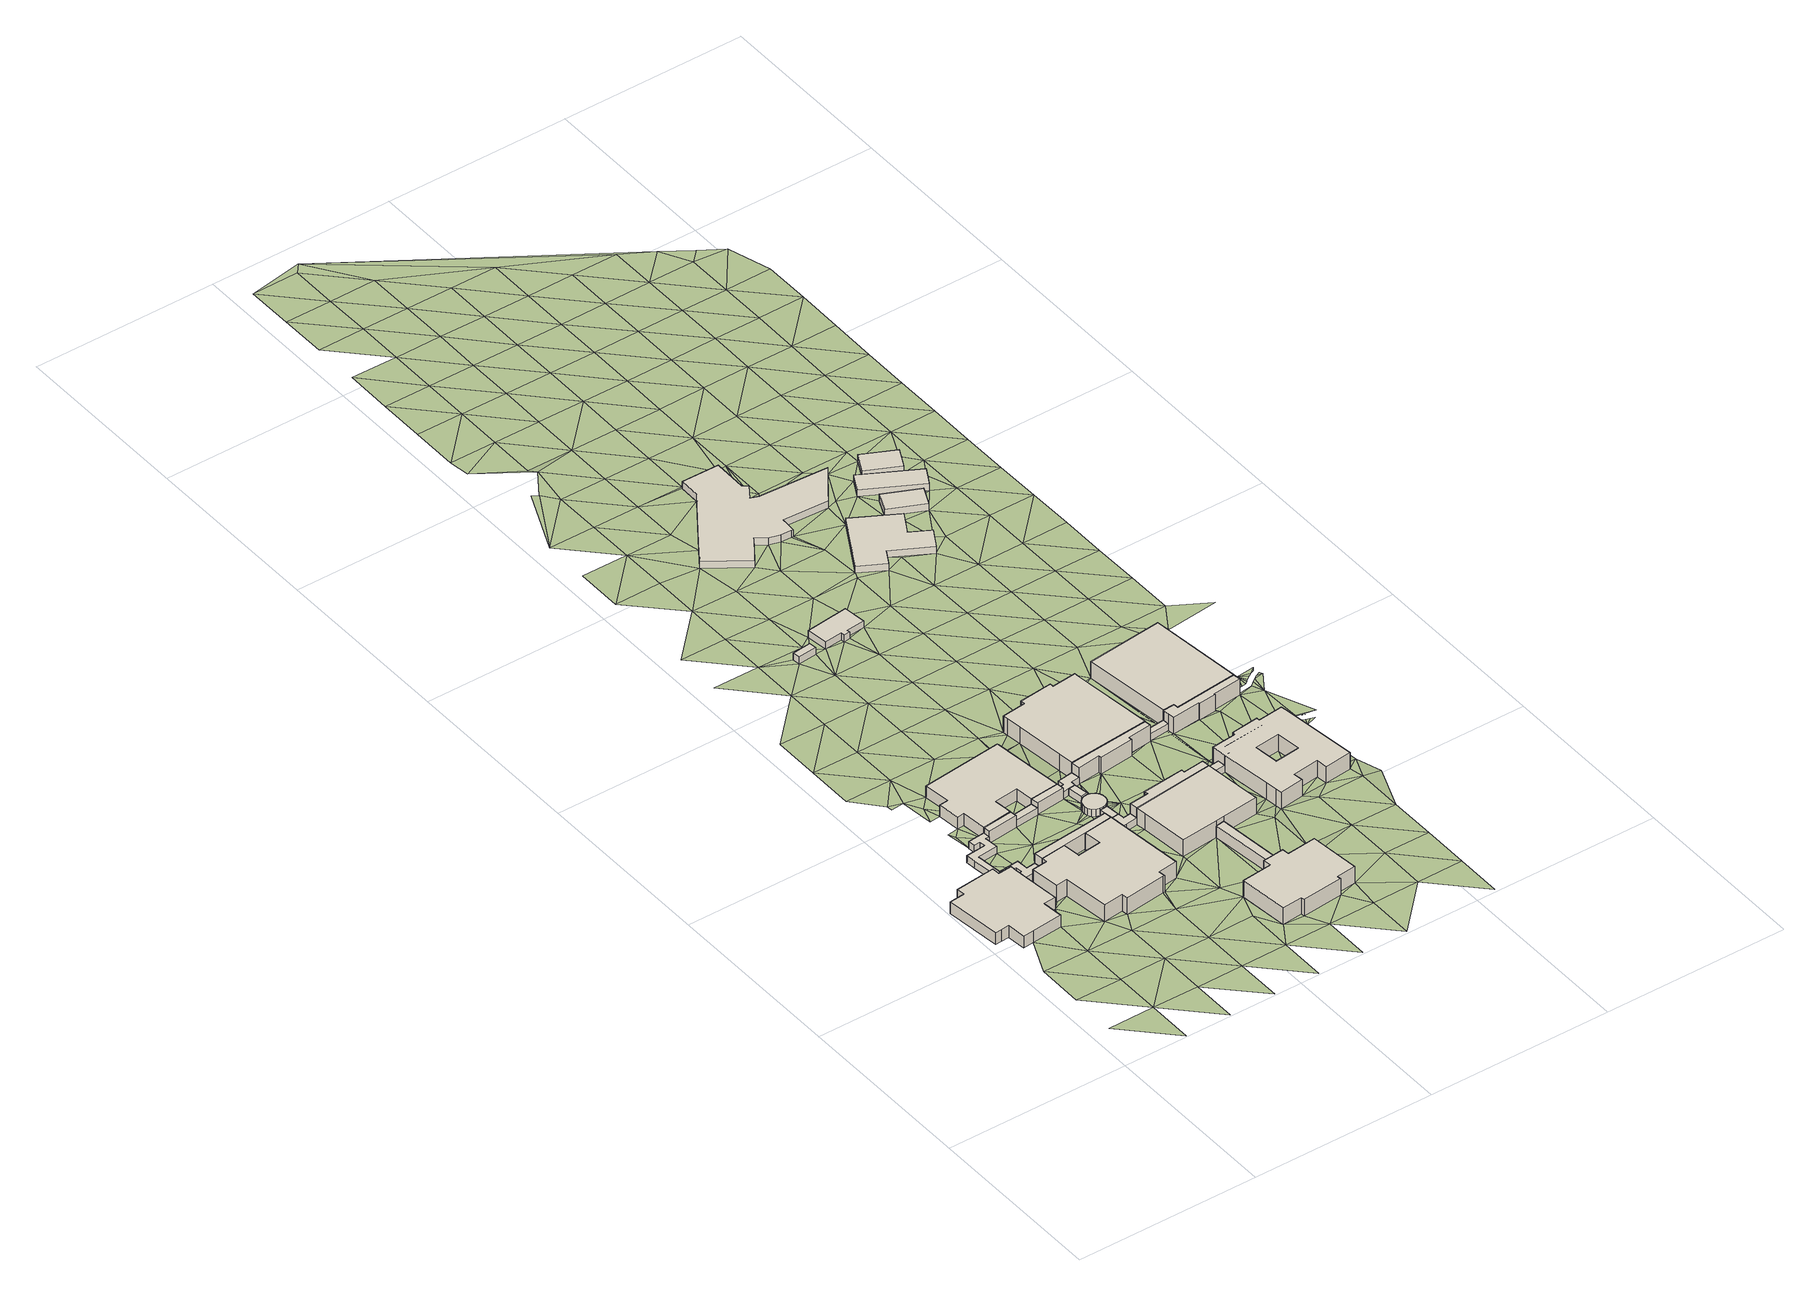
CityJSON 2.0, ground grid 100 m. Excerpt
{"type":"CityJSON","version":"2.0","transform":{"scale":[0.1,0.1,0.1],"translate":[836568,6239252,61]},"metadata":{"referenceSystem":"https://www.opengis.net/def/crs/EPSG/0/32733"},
"CityObjects":{
"building1":{"type":"Building","attributes":{"osm_building:levels":"2","osm_name":"Auditorium","osm_address":"Bellville 7530 Cape Town","plus_code":"4FRW3J9R+399M","ground_height":62.08,"building_height":6.9,"roof_height":68.98,"osm_building":"university"},"geometry":[{"type":"Solid","lod":"1","boundaries":[[[[0,1,2,3]],[[1,4,5,2]],[[4,6,7,5]],[[6,8,9,7]],[[8,10,11,9]],[[10,12,13,11]],[[12,14,15,13]],[[14,16,17,15]],[[16,18,19,17]],[[18,20,21,19]],[[20,22,23,21]],[[22,24,25,23]],[[24,26,27,25]],[[26,28,29,27]],[[28,30,31,29]],[[30,0,3,31]],[[3,2,5,7,9,11,13,15,17,19,21,23,25,27,29,31]],[[30,28,26,24,22,20,18,16,14,12,10,8,6,4,1,0]]]]}]},
"building2":{"type":"Building","attributes":{"osm_building:levels":"1","plus_code":"4FRW3J9R+5CG8","ground_height":62.19,"building_height":4.1,"roof_height":66.29,"osm_building":"roof","osm_layer":"1"},"geometry":[{"type":"Solid","lod":"1","boundaries":[[[[32,33,34,35]],[[33,36,37,34]],[[36,38,39,37]],[[38,40,41,39]],[[40,42,43,41]],[[42,44,45,43]],[[44,46,47,45]],[[46,48,49,47]],[[48,50,51,49]],[[50,52,53,51]],[[52,54,55,53]],[[54,56,57,55]],[[56,58,59,57]],[[58,60,61,59]],[[60,62,63,61]],[[62,64,65,63]],[[64,66,67,65]],[[66,68,69,67]],[[68,70,71,69]],[[70,72,73,71]],[[72,74,75,73]],[[74,76,77,75]],[[76,78,79,77]],[[78,32,35,79]],[[35,34,37,39,41,43,45,47,49,51,53,55,57,59,61,63,65,67,69,71,73,75,77,79]],[[78,76,74,72,70,68,66,64,62,60,58,56,54,52,50,48,46,44,42,40,38,36,33,32]]]]}]},
"building3":{"type":"Building","attributes":{"osm_building:levels":"2","osm_building:part":"university","plus_code":"4FRW3J9R+6GV9","ground_height":62.4,"building_height":6.9,"roof_height":69.3,"osm_building:min_level":"1","osm_layer":"1"},"geometry":[{"type":"Solid","lod":"1","boundaries":[[[[80,81,82,83]],[[81,84,85,82]],[[84,86,87,85]],[[86,80,83,87]],[[83,82,85,87]],[[86,84,81,80]]]]}]},
"building4":{"type":"Building","attributes":{"osm_building:levels":"3","osm_building:part":"university","osm_name":"Student Centre","osm_address":"Bellville 7530 Cape Town","plus_code":"4FRW3J9R+2J86","ground_height":62.3,"building_height":9.7,"roof_height":72},"geometry":[{"type":"Solid","lod":"1","boundaries":[[[[88,89,90,91]],[[89,92,93,90]],[[92,94,95,93]],[[94,96,97,95]],[[96,98,99,97]],[[98,100,101,99]],[[100,102,103,101]],[[102,104,105,103]],[[104,106,107,105]],[[106,108,109,107]],[[108,110,111,109]],[[110,112,113,111]],[[112,114,115,113]],[[114,116,117,115]],[[116,118,119,117]],[[118,120,121,119]],[[120,122,123,121]],[[122,88,91,123]],[[91,90,93,95,97,99,101,103,105,107,109,111,113,115,117,119,121,123]],[[122,120,118,116,114,112,110,108,106,104,102,100,98,96,94,92,89,88]]]]}]},
"building5":{"type":"Building","attributes":{"osm_building:levels":"3","osm_building:part":"university","plus_code":"4FRW3J9R+4HQ3","ground_height":62.34,"building_height":9.7,"roof_height":72.04,"osm_building:min_level":"1","osm_layer":"1"},"geometry":[{"type":"Solid","lod":"1","boundaries":[[[[96,94,95,97]],[[94,88,91,95]],[[88,122,123,91]],[[122,124,125,123]],[[124,126,127,125]],[[126,96,97,127]],[[97,95,91,123,125,127]],[[126,124,122,88,94,96]]]]}]},
"building6":{"type":"Building","attributes":{"osm_building:levels":"1","plus_code":"4FRW3J9R+7H52","ground_height":62.52,"building_height":4.1,"roof_height":66.62,"osm_building":"roof","osm_layer":"1"},"geometry":[{"type":"Solid","lod":"1","boundaries":[[[[128,129,130,131]],[[129,132,133,130]],[[132,134,135,133]],[[134,128,131,135]],[[131,130,133,135]],[[134,132,129,128]]]]}]},
"building7":{"type":"Building","attributes":{"osm_building:levels":"2","osm_building:part":"university","osm_name":"Minor Sport Hall","osm_address":"Bellville 7530 Cape Town","plus_code":"4FRW3J9R+8HF6","ground_height":62.65,"building_height":6.9,"roof_height":69.55,"osm_leisure":"sports_hall","osm_sport":"multi"},"geometry":[{"type":"Solid","lod":"1","boundaries":[[[[136,137,138,139]],[[137,140,141,138]],[[140,142,143,141]],[[142,144,145,143]],[[144,146,147,145]],[[146,148,149,147]],[[148,150,151,149]],[[150,152,153,151]],[[152,154,155,153]],[[154,156,157,155]],[[156,158,159,157]],[[158,160,161,159]],[[160,162,163,161]],[[162,164,165,163]],[[164,136,139,165]],[[139,138,141,143,145,147,149,151,153,155,157,159,161,163,165]],[[164,162,160,158,156,154,152,150,148,146,144,142,140,137,136]]]]}]},
"building8":{"type":"Building","attributes":{"osm_building:levels":"2","osm_building:part":"university","plus_code":"4FRW3J9R+7J5Q","ground_height":62.66,"building_height":6.9,"roof_height":69.56,"osm_building:min_level":"1","osm_layer":"1"},"geometry":[{"type":"Solid","lod":"1","boundaries":[[[[166,167,168,169]],[[167,170,171,168]],[[170,172,173,171]],[[172,166,169,173]],[[169,168,171,173]],[[172,170,167,166]]]]}]},
"building9":{"type":"Building","attributes":{"osm_building:levels":"1","plus_code":"4FRW3J9R+4PW7","ground_height":62.62,"building_height":4.1,"roof_height":66.72,"osm_building":"roof","osm_layer":"1"},"geometry":[{"type":"Solid","lod":"1","boundaries":[[[[174,175,176,177]],[[175,178,179,176]],[[178,180,181,179]],[[180,182,183,181]],[[182,184,185,183]],[[184,186,187,185]],[[186,188,189,187]],[[188,190,191,189]],[[190,192,193,191]],[[192,174,177,193]],[[177,176,179,181,183,185,187,189,191,193]],[[192,190,188,186,184,182,180,178,175,174]]]]}]},
"building10":{"type":"Building","attributes":{"osm_building:levels":"1","plus_code":"4FRW3J9R+5PG2","ground_height":62.63,"building_height":4.1,"roof_height":66.73,"osm_building":"roof","osm_layer":"1"},"geometry":[{"type":"Solid","lod":"1","boundaries":[[[[188,194,195,189]],[[194,196,197,195]],[[196,190,191,197]],[[190,188,189,191]],[[189,195,197,191]],[[190,196,194,188]]]]}]},
"building11":{"type":"Building","attributes":{"osm_building:levels":"1","osm_name":"Dome of Remembrance","plus_code":"4FRW3J9R+6P3W","ground_height":62.67,"building_height":4.1,"roof_height":66.77,"osm_building":"yes","osm_layer":"1"},"geometry":[{"type":"Solid","lod":"1","boundaries":[[[[198,199,200,201]],[[199,202,203,200]],[[202,204,205,203]],[[204,206,207,205]],[[206,208,209,207]],[[208,210,211,209]],[[210,212,213,211]],[[212,214,215,213]],[[214,216,217,215]],[[216,218,219,217]],[[218,220,221,219]],[[220,222,223,221]],[[222,224,225,223]],[[224,226,227,225]],[[226,228,229,227]],[[228,230,231,229]],[[230,232,233,231]],[[232,234,235,233]],[[234,198,201,235]],[[201,200,203,205,207,209,211,213,215,217,219,221,223,225,227,229,231,233,235]],[[234,232,230,228,226,224,222,220,218,216,214,212,210,208,206,204,202,199,198]]]]}]},
"building12":{"type":"Building","attributes":{"osm_building:levels":"1","plus_code":"4FRW3J9R+6PVC","ground_height":62.76,"building_height":4.1,"roof_height":66.86,"osm_building":"roof","osm_layer":"1"},"geometry":[{"type":"Solid","lod":"1","boundaries":[[[[236,237,238,239]],[[237,240,241,238]],[[240,242,243,241]],[[242,236,239,243]],[[239,238,241,243]],[[242,240,237,236]]]]}]},
"building13":{"type":"Building","attributes":{"osm_building:levels":"1","plus_code":"4FRW3J9R+7PFV","ground_height":62.86,"building_height":4.1,"roof_height":66.96,"osm_building":"roof","osm_layer":"1"},"geometry":[{"type":"Solid","lod":"1","boundaries":[[[[244,245,246,247]],[[245,248,249,246]],[[248,250,251,249]],[[250,252,253,251]],[[252,254,255,253]],[[254,256,257,255]],[[256,258,259,257]],[[258,260,261,259]],[[260,262,263,261]],[[262,244,247,263]],[[247,246,249,251,253,255,257,259,261,263]],[[262,260,258,256,254,252,250,248,245,244]]]]}]},
"building14":{"type":"Building","attributes":{"osm_building:levels":"1","osm_address":"Bellville 7530 Cape Town","plus_code":"4FRW3J9R+RG33","ground_height":62.6,"building_height":4.1,"roof_height":66.7,"osm_building":"yes"},"geometry":[{"type":"Solid","lod":"1","boundaries":[[[[264,265,266,267]],[[265,268,269,266]],[[268,270,271,269]],[[270,264,267,271]],[[267,266,269,271]],[[270,268,265,264]]]]}]},
"building15":{"type":"Building","attributes":{"osm_building:levels":"3","osm_name":"Post Graduate Study and Student Services","osm_address":"Bellville 7530 Cape Town","plus_code":"4FRW3J8R+RWR9","ground_height":62.65,"building_height":9.7,"roof_height":72.35,"osm_building":"university"},"geometry":[{"type":"Solid","lod":"1","boundaries":[[[[272,273,274,275]],[[273,276,277,274]],[[276,278,279,277]],[[278,280,281,279]],[[280,282,283,281]],[[282,284,285,283]],[[284,286,287,285]],[[286,288,289,287]],[[288,290,291,289]],[[290,292,293,291]],[[292,294,295,293]],[[294,296,297,295]],[[296,298,299,297]],[[298,272,275,299]],[[275,274,277,279,281,283,285,287,289,291,293,295,297,299]],[[298,296,294,292,290,288,286,284,282,280,278,276,273,272]]]]}]},
"building16":{"type":"Building","attributes":{"osm_building:levels":"2","osm_building:part":"yes","osm_address":"Bellville 7530 Cape Town","plus_code":"4FRW3J8R+XV9R","ground_height":62.74,"building_height":6.9,"roof_height":69.64,"osm_bridge":"yes","osm_building:min_level":"1","osm_layer":"1"},"geometry":[{"type":"Solid","lod":"1","boundaries":[[[[300,301,302,303]],[[301,304,305,302]],[[304,306,307,305]],[[306,300,303,307]],[[303,302,305,307]],[[306,304,301,300]]]]}]},
"building17":{"type":"Building","attributes":{"osm_building:levels":"3","osm_building:part":"university","osm_name":"Library","osm_address":"Bellville 7530 Cape Town","plus_code":"4FRW3J9R+3VMM","ground_height":62.82,"building_height":9.7,"roof_height":72.52},"geometry":[{"type":"Solid","lod":"1","boundaries":[[[[308,309,310,311]],[[309,312,313,310]],[[312,314,315,313]],[[314,316,317,315]],[[316,318,319,317]],[[318,320,321,319]],[[320,322,323,321]],[[322,308,311,323]],[[311,310,313,315,317,319,321,323]],[[322,320,318,316,314,312,309,308]]]]}]},
"building18":{"type":"Building","attributes":{"osm_building:levels":"3","osm_building:part":"university","plus_code":"4FRW3J9R+5V27","ground_height":62.84,"building_height":9.7,"roof_height":72.54,"osm_building:min_level":"1","osm_layer":"1"},"geometry":[{"type":"Solid","lod":"1","boundaries":[[[[324,325,326,327]],[[325,328,329,326]],[[328,330,331,329]],[[330,332,333,331]],[[332,334,335,333]],[[334,308,311,335]],[[308,322,323,311]],[[322,324,327,323]],[[327,326,329,331,333,335,311,323]],[[322,308,334,332,330,328,325,324]]]]}]},
"building19":{"type":"Building","attributes":{"osm_building:levels":"1","osm_address":"Bellville 7530 Cape Town","plus_code":"4FRW3J9R+RJCH","ground_height":62.51,"building_height":4.1,"roof_height":66.61,"osm_building":"yes"},"geometry":[{"type":"Solid","lod":"1","boundaries":[[[[336,337,338,339]],[[337,340,341,338]],[[340,342,343,341]],[[342,344,345,343]],[[344,346,347,345]],[[346,348,349,347]],[[348,350,351,349]],[[350,336,339,351]],[[339,338,341,343,345,347,349,351]],[[350,348,346,344,342,340,337,336]]]]}]},
"building20":{"type":"Building","attributes":{"osm_building:levels":"3","osm_building:part":"university","plus_code":"4FRW3J9R+7RJX","ground_height":63.04,"building_height":9.7,"roof_height":72.74,"osm_building:min_level":"1","osm_layer":"1"},"geometry":[{"type":"Solid","lod":"1","boundaries":[[[[352,353,354,355]],[[353,356,357,354]],[[356,358,359,357]],[[358,360,361,359]],[[360,362,363,361]],[[362,364,365,363]],[[364,366,367,365]],[[366,352,355,367]],[[355,354,357,359,361,363,365,367]],[[366,364,362,360,358,356,353,352]]]]}]},
"building21":{"type":"Building","attributes":{"osm_building:levels":"3","osm_building:part":"university","osm_name":"Construction Engineering","osm_address":"Bellville 7530 Cape Town","plus_code":"4FRW3J9R+9R7V","ground_height":63.19,"building_height":9.7,"roof_height":72.89},"geometry":[{"type":"Solid","lod":"1","boundaries":[[[[368,369,370,371]],[[369,372,373,370]],[[372,374,375,373]],[[374,376,377,375]],[[376,378,379,377]],[[378,380,381,379]],[[380,382,383,381]],[[382,384,385,383]],[[384,386,387,385]],[[386,388,389,387]],[[388,390,391,389]],[[390,368,371,391]],[[371,370,373,375,377,379,381,383,385,387,389,391]],[[390,388,386,384,382,380,378,376,374,372,369,368]]]]}]},
"building22":{"type":"Building","attributes":{"osm_building:levels":"1","plus_code":"4FRW3J9R+5X7Q","ground_height":63.06,"building_height":4.1,"roof_height":67.16,"osm_building":"roof","osm_layer":"1"},"geometry":[{"type":"Solid","lod":"1","boundaries":[[[[392,393,394,395]],[[393,396,397,394]],[[396,398,399,397]],[[398,392,395,399]],[[395,394,397,399]],[[398,396,393,392]]]]}]},
"building23":{"type":"Building","attributes":{"osm_building:levels":"1","plus_code":"4FRW3J9R+8X2J","ground_height":63.25,"building_height":4.1,"roof_height":67.35,"osm_building":"roof","osm_layer":"1"},"geometry":[{"type":"Solid","lod":"1","boundaries":[[[[400,401,402,403]],[[401,404,405,402]],[[404,368,406,405]],[[368,400,403,406]],[[403,402,405,406]],[[368,404,401,400]]]]}]},
"building24":{"type":"Building","attributes":{"osm_building:levels":"3","osm_name":"Electrical Engineering","plus_code":"4FRW3J9V+45J3","ground_height":63.39,"building_height":9.7,"roof_height":73.09,"osm_building":"university","osm_layer":"1","osm_type":"multipolygon"},"geometry":[{"type":"Solid","lod":"1","boundaries":[[[[407,408,409,410]],[[408,411,412,409]],[[411,413,414,412]],[[413,415,416,414]],[[415,417,418,416]],[[417,419,420,418]],[[419,421,422,420]],[[421,423,424,422]],[[423,425,426,424]],[[425,427,428,426]],[[427,429,430,428]],[[429,431,432,430]],[[431,433,434,432]],[[433,435,436,434]],[[435,437,438,436]],[[437,439,440,438]],[[439,441,442,440]],[[441,443,444,442]],[[443,407,410,444]],[[445,446,447,448]],[[446,449,450,447]],[[449,451,452,450]],[[451,445,448,452]],[[410,409,412,414,416,418,420,422,424,426,428,430,432,434,436,438,440,442,444],[448,447,450,452]],[[443,441,439,437,435,433,431,429,427,425,423,421,419,417,415,413,411,408,407],[451,449,446,445]]]]}]},
"building25":{"type":"Building","attributes":{"osm_building:levels":"3","osm_building:part":"university","plus_code":"4FRW3J9V+52PG","ground_height":63.2,"building_height":9.7,"roof_height":72.9,"osm_building:min_level":"1","osm_layer":"1"},"geometry":[{"type":"Solid","lod":"1","boundaries":[[[[453,454,455,456]],[[454,457,458,455]],[[457,459,460,458]],[[459,461,462,460]],[[461,463,464,462]],[[463,465,466,464]],[[465,467,468,466]],[[467,469,470,468]],[[469,471,472,470]],[[471,473,474,472]],[[473,475,476,474]],[[475,453,456,476]],[[456,455,458,460,462,464,466,468,470,472,474,476]],[[475,473,471,469,467,465,463,461,459,457,454,453]]]]}]},
"building26":{"type":"Building","attributes":{"osm_building:levels":"1","osm_name":"Horticulture","osm_address":"Bellville 7530 Cape Town","plus_code":"4FRW3JCR+5P23","ground_height":61.98,"building_height":4.1,"roof_height":66.08,"osm_building":"university"},"geometry":[{"type":"Solid","lod":"1","boundaries":[[[[477,478,479,480]],[[478,481,482,479]],[[481,483,484,482]],[[483,485,486,484]],[[485,487,488,486]],[[487,489,490,488]],[[489,491,492,490]],[[491,493,494,492]],[[493,495,496,494]],[[495,497,498,496]],[[497,499,500,498]],[[499,501,502,500]],[[501,503,504,502]],[[503,505,506,504]],[[505,507,508,506]],[[507,509,510,508]],[[509,511,512,510]],[[511,513,514,512]],[[513,477,480,514]],[[480,479,482,484,486,488,490,492,494,496,498,500,502,504,506,508,510,512,514]],[[513,511,509,507,505,503,501,499,497,495,493,491,489,487,485,483,481,478,477]]]]}]},
"building27":{"type":"Building","attributes":{"osm_building:levels":"3","osm_building:part":"university","plus_code":"4FRW3J9V+832P","ground_height":63.42,"building_height":9.7,"roof_height":73.12,"osm_building:min_level":"1","osm_layer":"1"},"geometry":[{"type":"Solid","lod":"1","boundaries":[[[[515,516,517,518]],[[516,519,520,517]],[[519,521,522,520]],[[521,523,524,522]],[[523,525,526,524]],[[525,527,528,526]],[[527,529,530,528]],[[529,531,532,530]],[[531,533,534,532]],[[533,535,536,534]],[[535,537,538,536]],[[537,539,540,538]],[[539,515,518,540]],[[518,517,520,522,524,526,528,530,532,534,536,538,540]],[[539,537,535,533,531,529,527,525,523,521,519,516,515]]]]}]},
"building28":{"type":"Building","attributes":{"osm_building:levels":"3","osm_building:part":"university","osm_name":"IT Centre","osm_address":"Bellville 7530 Cape Town","plus_code":"4FRW3J9V+C25H","ground_height":63.54,"building_height":9.7,"roof_height":73.24},"geometry":[{"type":"Solid","lod":"1","boundaries":[[[[541,542,543,544]],[[542,545,546,543]],[[545,547,548,546]],[[547,549,550,548]],[[549,551,552,550]],[[551,541,544,552]],[[544,543,546,548,550,552]],[[551,549,547,545,542,541]]]]}]},
"building29":{"type":"Building","attributes":{"osm_building:levels":"1","osm_address":"Bellville 7530 Cape Town","plus_code":"4FRW3J9R+XRHR","ground_height":62.27,"building_height":4.1,"roof_height":66.37,"osm_building":"greenhouse"},"geometry":[{"type":"Solid","lod":"1","boundaries":[[[[553,554,555,556]],[[554,557,558,555]],[[557,559,560,558]],[[559,561,562,560]],[[561,563,564,562]],[[563,565,566,564]],[[565,567,568,566]],[[567,553,556,568]],[[556,555,558,560,562,564,566,568]],[[567,565,563,561,559,557,554,553]]]]}]},
"building30":{"type":"Building","attributes":{"osm_building:levels":"1","osm_address":"Bellville 7530 Cape Town","plus_code":"4FRW3JCR+2WQ8","ground_height":62.19,"building_height":4.1,"roof_height":66.29,"osm_building":"greenhouse"},"geometry":[{"type":"Solid","lod":"1","boundaries":[[[[569,570,571,572]],[[570,573,574,571]],[[573,575,576,574]],[[575,569,572,576]],[[572,571,574,576]],[[575,573,570,569]]]]}]},
"building31":{"type":"Building","attributes":{"osm_building:levels":"1","osm_address":"Bellville 7530 Cape Town","plus_code":"4FRW3JCR+3XJQ","ground_height":62.15,"building_height":4.1,"roof_height":66.25,"osm_building":"greenhouse"},"geometry":[{"type":"Solid","lod":"1","boundaries":[[[[577,578,579,580]],[[578,581,582,579]],[[581,583,584,582]],[[583,577,580,584]],[[580,579,582,584]],[[583,581,578,577]]]]}]},
"building32":{"type":"Building","attributes":{"osm_building:levels":"1","osm_address":"Bellville 7530 Cape Town","plus_code":"4FRW3JCR+4XPJ","ground_height":62.14,"building_height":4.1,"roof_height":66.24,"osm_building":"greenhouse"},"geometry":[{"type":"Solid","lod":"1","boundaries":[[[[585,586,587,588]],[[586,589,590,587]],[[589,591,592,590]],[[591,585,588,592]],[[588,587,590,592]],[[591,589,586,585]]]]}]},
"terrain1":{"type":"TINRelief","geometry":[{"type":"CompositeSurface","lod":"1","boundaries":[[[593,594,595]],[[596,597,598]],[[598,597,593]],[[18,596,599]],[[599,596,598]],[[598,593,600]],[[599,20,18]],[[601,602,593]],[[598,600,599]],[[593,602,600]],[[20,603,22]],[[599,106,20]],[[20,24,603]],[[22,603,24]],[[599,600,604]],[[24,20,106]],[[604,106,599]],[[605,24,100]],[[102,100,24]],[[72,70,606]],[[602,607,600]],[[24,104,102]],[[104,24,106]],[[52,608,56]],[[70,68,606]],[[54,52,56]],[[602,609,607]],[[100,96,605]],[[606,74,72]],[[604,610,106]],[[40,611,612]],[[604,600,613]],[[74,606,68]],[[611,40,38]],[[96,100,98]],[[614,615,616]],[[108,106,610]],[[68,66,126]],[[617,618,619]],[[620,621,622]],[[613,600,607]],[[615,614,148]],[[622,621,617]],[[616,615,144]],[[84,76,74]],[[615,148,144]],[[623,619,624]],[[624,142,623]],[[625,610,604]],[[626,74,68]],[[617,619,622]],[[626,68,126]],[[144,148,146]],[[74,626,84]],[[625,604,613]],[[623,142,140]],[[623,137,619]],[[627,620,628]],[[623,140,137]],[[137,622,619]],[[620,622,629]],[[630,613,607]],[[626,128,84]],[[631,610,625]],[[620,629,628]],[[150,148,134]],[[630,607,632]],[[633,88,94]],[[192,626,126]],[[622,137,634]],[[631,625,114]],[[88,633,89]],[[627,628,635]],[[150,134,152]],[[626,170,128]],[[613,284,625]],[[629,622,634]],[[636,613,630]],[[134,154,152]],[[114,625,637]],[[114,118,116]],[[636,284,613]],[[638,170,626]],[[167,154,134]],[[639,640,635]],[[192,638,626]],[[630,286,636]],[[629,641,628]],[[114,637,118]],[[284,637,625]],[[634,642,629]],[[137,136,634]],[[628,641,635]],[[636,286,284]],[[630,643,286]],[[629,642,641]],[[644,639,645]],[[638,214,170]],[[643,630,646]],[[647,118,637]],[[312,120,118]],[[638,192,220]],[[214,244,170]],[[644,645,648]],[[649,174,120]],[[635,270,639]],[[647,312,118]],[[216,638,218]],[[218,638,220]],[[214,638,216]],[[286,290,650]],[[290,286,643]],[[180,649,120]],[[175,174,649]],[[192,222,220]],[[196,192,190]],[[222,192,196]],[[634,651,642]],[[284,280,637]],[[120,309,180]],[[312,309,120]],[[652,635,641]],[[214,653,244]],[[196,224,222]],[[635,652,270]],[[237,244,653]],[[196,226,224]],[[653,210,237]],[[268,639,270]],[[651,634,136]],[[245,244,237]],[[226,196,194]],[[210,208,237]],[[262,258,160]],[[645,639,654]],[[308,180,309]],[[655,656,657]],[[262,658,258]],[[647,637,314]],[[228,226,194]],[[186,334,659]],[[656,648,660]],[[237,208,240]],[[284,282,280]],[[258,256,160]],[[230,228,194]],[[206,240,208]],[[661,641,642]],[[639,268,654]],[[206,204,240]],[[312,647,314]],[[659,662,194]],[[290,643,292]],[[240,204,202]],[[314,637,280]],[[659,334,662]],[[194,662,230]],[[160,256,388]],[[661,642,651]],[[136,164,651]],[[656,660,657]],[[240,356,248]],[[356,240,202]],[[232,230,662]],[[356,250,248]],[[162,160,386]],[[234,232,662]],[[645,663,648]],[[270,652,264]],[[234,662,198]],[[199,198,662]],[[164,162,386]],[[256,390,388]],[[662,334,330]],[[652,641,664]],[[160,388,386]],[[654,268,265]],[[334,332,330]],[[651,164,384]],[[663,645,654]],[[199,360,202]],[[314,280,301]],[[643,665,666]],[[360,356,202]],[[641,661,664]],[[666,292,643]],[[264,652,337]],[[199,662,360]],[[386,384,164]],[[651,382,661]],[[382,651,384]],[[337,265,264]],[[657,667,668]],[[660,648,481]],[[336,654,265]],[[669,648,663]],[[337,652,342]],[[356,360,358]],[[337,336,265]],[[670,304,273]],[[663,654,336]],[[668,671,672]],[[662,330,673]],[[674,652,664]],[[667,675,668]],[[657,660,481]],[[481,648,669]],[[294,292,296]],[[668,675,671]],[[342,652,674]],[[360,662,673]],[[292,666,296]],[[273,272,298]],[[676,661,382]],[[340,337,342]],[[661,676,664]],[[378,382,380]],[[666,665,677]],[[670,273,678]],[[673,330,328]],[[679,663,336]],[[667,657,680]],[[681,273,298]],[[344,342,674]],[[378,676,382]],[[481,478,657]],[[682,683,684]],[[669,663,679]],[[360,673,362]],[[666,677,296]],[[678,273,681]],[[674,664,685]],[[657,478,680]],[[348,344,674]],[[344,348,346]],[[686,671,675]],[[683,686,687]],[[483,481,669]],[[318,670,678]],[[688,675,667]],[[336,350,679]],[[676,685,664]],[[689,682,690]],[[687,684,683]],[[691,298,296]],[[688,667,680]],[[673,328,398]],[[328,325,398]],[[376,676,378]],[[364,362,692]],[[693,689,690]],[[669,679,694]],[[695,348,674]],[[682,684,690]],[[669,694,483]],[[296,677,691]],[[362,673,400]],[[678,681,435]],[[681,298,696]],[[685,695,674]],[[686,675,697]],[[320,318,431]],[[400,692,362]],[[678,433,318]],[[692,400,364]],[[698,699,320]],[[697,675,688]],[[673,398,700]],[[431,318,433]],[[320,431,698]],[[678,435,433]],[[701,693,702]],[[703,350,348]],[[700,400,673]],[[687,686,704]],[[681,696,435]],[[696,298,691]],[[685,676,705]],[[684,687,704]],[[676,376,705]],[[680,478,477]],[[699,698,429]],[[690,702,693]],[[350,706,679]],[[695,703,348]],[[699,429,469]],[[429,698,431]],[[688,680,477]],[[376,374,372]],[[427,398,707]],[[483,694,487]],[[704,686,697]],[[700,398,427]],[[557,694,679]],[[677,708,691]],[[487,485,483]],[[695,685,709]],[[703,706,350]],[[690,684,710]],[[372,705,376]],[[400,700,525]],[[702,711,701]],[[712,435,696]],[[708,677,713]],[[714,697,688]],[[705,709,685]],[[712,437,435]],[[369,368,542]],[[525,523,400]],[[710,684,704]],[[557,679,706]],[[489,487,694]],[[429,541,469]],[[707,469,541]],[[700,427,423]],[[427,707,541]],[[715,716,717]],[[718,696,691]],[[688,477,513]],[[719,703,695]],[[525,700,423]],[[720,702,690]],[[714,688,513]],[[694,721,489]],[[372,369,541]],[[721,694,557]],[[711,717,716]],[[541,705,372]],[[718,691,708]],[[427,722,423]],[[541,369,542]],[[723,704,697]],[[709,719,695]],[[690,710,720]],[[441,439,437]],[[437,712,443]],[[724,715,725]],[[703,559,706]],[[451,726,445]],[[714,723,697]],[[696,727,712]],[[525,423,728]],[[729,711,702]],[[491,489,721]],[[437,443,441]],[[717,725,715]],[[557,706,559]],[[709,705,730]],[[727,696,718]],[[525,728,527]],[[451,731,726]],[[705,541,730]],[[719,732,703]],[[721,493,491]],[[729,702,720]],[[446,445,726]],[[732,559,703]],[[710,704,733]],[[723,734,704]],[[443,712,735]],[[511,714,513]],[[726,731,446]],[[717,711,736]],[[728,423,737]],[[725,738,724]],[[557,554,721]],[[709,739,719]],[[712,727,735]],[[720,710,733]],[[723,714,511]],[[493,721,554]],[[737,423,421]],[[704,734,733]],[[736,711,729]],[[503,501,505]],[[730,739,709]],[[724,738,740]],[[495,493,741]],[[737,742,728]],[[732,743,559]],[[505,501,744]],[[745,725,717]],[[407,443,735]],[[561,559,743]],[[507,505,744]],[[746,732,719]],[[737,533,742]],[[729,720,747]],[[717,736,745]],[[417,421,419]],[[748,509,507]],[[741,493,554]],[[749,734,723]],[[739,746,719]],[[730,541,551]],[[727,750,735]],[[511,509,748]],[[744,748,507]],[[747,720,733]],[[723,511,749]],[[535,737,421]],[[732,563,743]],[[751,738,725]],[[533,737,535]],[[407,735,752]],[[752,408,407]],[[561,743,563]],[[408,753,411]],[[729,754,736]],[[501,755,744]],[[750,752,735]],[[421,417,535]],[[411,756,757]],[[408,752,753]],[[745,751,725]],[[756,411,758]],[[730,759,739]],[[753,758,411]],[[748,749,511]],[[738,751,740]],[[734,760,733]],[[746,761,732]],[[754,729,747]],[[761,563,732]],[[744,755,748]],[[757,756,762]],[[758,762,756]],[[554,763,741]],[[749,760,734]],[[417,764,765]],[[762,766,757]],[[745,736,767]],[[759,730,551]],[[768,746,739]],[[769,747,733]],[[417,770,535]],[[766,762,771]],[[577,763,554]],[[766,771,772]],[[773,549,774]],[[501,499,755]],[[771,762,775]],[[767,736,754]],[[770,417,765]],[[776,535,777]],[[553,569,554]],[[577,554,569]],[[775,762,778]],[[779,749,748]],[[739,759,768]],[[760,769,733]],[[780,778,762]],[[741,763,499]],[[549,773,781]],[[782,783,784]],[[761,785,563]],[[535,770,777]],[[786,565,553]],[[745,787,751]],[[765,784,788]],[[748,755,779]],[[551,549,781]],[[565,563,785]],[[773,789,781]],[[761,746,790]],[[770,765,788]],[[791,754,747]],[[789,792,781]],[[777,770,793]],[[745,767,787]],[[781,792,794]],[[583,763,577]],[[577,569,575]],[[790,746,768]],[[770,795,793]],[[781,794,796]],[[797,759,551]],[[769,791,747]],[[797,551,781]],[[763,583,499]],[[781,796,798]],[[740,751,799]],[[760,749,800]],[[553,570,569]],[[801,795,770]],[[553,565,570]],[[749,779,802]],[[570,565,785]],[[798,803,781]],[[804,795,801]],[[767,754,805]],[[759,806,768]],[[807,803,798]],[[801,808,804]],[[785,761,809]],[[769,760,800]],[[790,810,761]],[[759,797,806]],[[749,802,800]],[[791,805,754]],[[755,499,811]],[[578,577,575]],[[755,811,779]],[[585,499,583]],[[799,751,787]],[[761,810,809]],[[812,787,767]],[[809,570,785]],[[768,813,790]],[[585,583,814]],[[791,769,815]],[[805,812,767]],[[578,575,573]],[[814,583,589]],[[811,499,585]],[[802,779,816]],[[813,768,806]],[[800,815,769]],[[570,578,573]],[[816,779,811]],[[806,797,817]],[[818,810,790]],[[791,819,805]],[[583,581,589]],[[820,578,570]],[[812,799,787]],[[809,820,570]],[[790,813,818]],[[815,819,791]],[[821,800,802]],[[822,802,816]],[[812,805,823]],[[820,581,578]],[[799,824,740]],[[585,825,811]],[[826,809,810]],[[800,821,815]],[[810,818,827]],[[802,822,821]],[[819,823,805]],[[589,581,828]],[[816,811,825]],[[591,589,828]],[[585,591,825]],[[820,828,581]],[[809,826,820]],[[810,827,826]],[[799,812,829]],[[819,815,830]],[[823,829,812]],[[591,828,825]],[[822,816,831]],[[821,830,815]],[[832,828,820]],[[825,831,816]],[[833,823,819]],[[820,826,832]],[[824,834,740]],[[822,835,821]],[[830,833,819]],[[825,828,836]],[[835,822,831]],[[799,829,824]],[[837,829,823]],[[836,828,832]],[[821,838,830]],[[833,837,823]],[[825,839,831]],[[838,821,835]],[[836,839,825]],[[830,840,833]],[[837,824,829]],[[835,831,841]],[[840,830,838]],[[839,841,831]],[[842,837,833]],[[838,835,843]],[[833,840,842]],[[841,843,835]],[[837,834,824]],[[842,844,837]],[[844,834,837]],[[840,838,845]],[[843,846,838]],[[845,842,840]],[[838,846,845]],[[844,847,834]],[[848,844,842]],[[842,845,849]],[[844,848,847]],[[842,849,848]]]}]}
},
"vertices":[
[309,1384,11],[305,1427,11],[305,1427,80],[309,1384,80],[85,1403,11],[85,1403,80],[90,1359,11],[90,1359,80],[8,1351,11],[8,1351,80],[42,1047,11],[42,1047,80],[76,1051,11],[76,1051,80],[120,1055,11],[120,1055,80],[130,953,11],[130,953,80],[187,958,11],[187,958,80],[356,975,11],[356,975,80],[345,1087,11],[345,1087,80],[413,1093,11],[413,1093,80],[389,1311,11],[389,1311,80],[385,1355,11],[385,1355,80],[383,1391,11],[383,1391,80],
[447,1686,12],[353,1677,12],[353,1677,53],[447,1686,53],[357,1639,12],[357,1639,53],[391,1642,12],[391,1642,53],[395,1611,12],[395,1611,53],[358,1607,12],[358,1607,53],[287,1600,12],[287,1600,53],[292,1549,12],[292,1549,53],[305,1427,12],[305,1427,53],[309,1384,12],[309,1384,53],[383,1391,12],[383,1391,53],[414,1394,12],[414,1394,53],[418,1359,12],[418,1359,53],[385,1355,12],[385,1355,53],[389,1311,12],[389,1311,53],[509,1323,12],[509,1323,53],[504,1372,12],[504,1372,53],[455,1367,12],[455,1367,53],[449,1430,12],[449,1430,53],[339,1419,12],[339,1419,53],[324,1560,12],[324,1560,53],[437,1572,12],[437,1572,53],[429,1647,12],[429,1647,53],[450,1648,12],[450,1648,53],
[613,1705,14],[447,1686,14],[447,1686,83],[613,1705,83],[450,1648,14],[450,1648,83],[618,1667,14],[618,1667,83],
[778,1355,13],[789,1259,13],[789,1259,110],[778,1355,110],[659,1243,13],[659,1243,110],[647,1340,13],[647,1340,110],[509,1323,13],[509,1323,110],[511,1294,13],[511,1294,110],[429,1285,13],[429,1285,110],[448,1128,13],[448,1128,110],[509,1135,13],[509,1135,110],[539,884,13],[539,884,110],[650,897,13],[650,897,110],[654,864,13],[654,864,110],[874,891,13],[874,891,110],[886,892,13],[886,892,110],[881,928,13],[881,928,110],[987,941,13],[987,941,110],[949,1287,13],[949,1287,110],[939,1375,13],[939,1375,110],
[934,1416,13],[934,1416,110],[504,1372,13],[504,1372,110],
[618,1667,15],[748,1681,15],[748,1681,56],[618,1667,56],[742,1721,15],[742,1721,56],[613,1705,15],[613,1705,56],
[848,2132,16],[412,2083,16],[412,2083,85],[848,2132,85],[429,1940,16],[429,1940,85],[381,1936,16],[381,1936,85],[395,1815,16],[395,1815,85],[432,1820,16],[432,1820,85],[447,1686,16],[447,1686,85],[612,1706,16],[612,1706,85],[601,1804,16],[601,1804,85],[731,1819,16],[731,1819,85],[742,1721,16],[742,1721,85],[901,1737,16],[901,1737,85],[886,1861,16],[886,1861,85],[855,2125,16],[855,2125,85],[854,2133,16],[854,2133,85],
[901,1737,17],[742,1721,17],[742,1721,86],[901,1737,86],[748,1681,17],[748,1681,86],[906,1699,17],[906,1699,86],
[939,1375,16],[980,1380,16],[980,1380,57],[939,1375,57],[985,1342,16],[985,1342,57],[1003,1344,16],[1003,1344,57],[1069,1352,16],[1069,1352,57],[1064,1396,16],[1064,1396,57],[1023,1391,16],[1023,1391,57],[1018,1426,16],[1018,1426,57],[977,1421,16],[977,1421,57],[934,1416,16],[934,1416,57],
[1010,1502,16],[1010,1502,57],[969,1498,16],[969,1498,57],
[1041,1576,17],[1034,1594,17],[1034,1594,58],[1041,1576,58],[1022,1609,17],[1022,1609,58],[1005,1619,17],[1005,1619,58],[985,1623,17],[985,1623,58],[966,1620,17],[966,1620,58],[948,1612,17],[948,1612,58],[934,1597,17],[934,1597,58],[926,1580,17],[926,1580,58],[924,1561,17],[924,1561,58],[928,1542,17],[928,1542,58],[938,1525,17],[938,1525,58],[953,1513,17],[953,1513,58],[972,1506,17],[972,1506,58],[991,1505,17],[991,1505,58],[1010,1511,17],[1010,1511,58],[1025,1522,17],[1025,1522,58],[1037,1538,17],[1037,1538,58],[1042,1557,17],[1042,1557,58],
[944,1705,18],[955,1627,18],[955,1627,59],[944,1705,59],[993,1632,18],[993,1632,59],[982,1710,18],[982,1710,59],
[906,1699,19],[944,1705,19],[944,1705,60],[906,1699,60],[982,1710,19],[982,1710,60],[981,1734,19],[981,1734,60],[1029,1741,19],[1029,1741,60],[1022,1789,19],[1022,1789,60],[958,1780,19],[958,1780,60],[936,1778,19],[936,1778,60],[940,1742,19],[940,1742,60],[901,1737,19],[901,1737,60],
[622,3211,16],[617,3252,16],[617,3252,57],[622,3211,57],[514,3240,16],[514,3240,57],[519,3200,16],[519,3200,57],
[1432,681,16],[1428,718,16],[1428,718,113],[1432,681,113],[1391,715,16],[1391,715,113],[1345,710,16],[1345,710,113],[1312,707,16],[1312,707,113],[1317,664,16],[1317,664,113],[1152,647,16],[1152,647,113],[1180,378,16],[1180,378,113],[1290,389,16],[1290,389,113],[1292,371,16],[1292,371,113],[1515,393,16],[1515,393,113],[1513,413,16],[1513,413,113],[1620,424,16],[1620,424,113],[1592,698,16],[1592,698,113],
[1306,1063,17],[1345,710,17],[1345,710,86],[1306,1063,86],[1391,715,17],[1391,715,86],[1353,1069,17],[1353,1069,86],
[1069,1352,18],[1075,1302,18],[1075,1302,115],[1069,1352,115],[1103,1041,18],[1103,1041,115],[1306,1063,18],[1306,1063,115],[1353,1069,18],[1353,1069,115],[1552,1090,18],[1552,1090,115],[1547,1132,18],[1547,1132,115],[1516,1404,18],[1516,1404,115],
[1512,1447,18],[1399,1434,18],[1399,1434,115],[1512,1447,115],[1397,1452,18],[1397,1452,115],[1167,1427,18],[1167,1427,115],[1170,1407,18],[1170,1407,115],[1064,1396,18],[1064,1396,115],
[668,3331,15],[682,3215,15],[682,3215,56],[668,3331,56],[778,3226,15],[778,3226,56],[780,3207,15],[780,3207,56],[814,3211,15],[814,3211,56],[812,3226,15],[812,3226,56],[912,3237,15],[912,3237,56],[898,3358,15],[898,3358,56],
[1469,1830,20],[1022,1789,20],[1022,1789,117],[1469,1830,117],[1029,1741,20],[1029,1741,117],[1152,1756,20],[1152,1756,117],[1154,1740,20],[1154,1740,117],[1343,1761,20],[1343,1761,117],[1341,1779,20],[1341,1779,117],[1472,1796,20],[1472,1796,117],
[1469,1830,22],[1418,2265,22],[1418,2265,119],[1469,1830,119],[1415,2296,22],[1415,2296,119],[1282,2282,22],[1282,2282,119],[1280,2303,22],[1280,2303,119],[1099,2283,22],[1099,2283,119],[1101,2259,22],[1101,2259,119],[972,2245,22],[972,2245,119],[974,2220,22],[974,2220,119],[984,2136,22],[984,2136,119],[1013,1874,22],[1013,1874,119],[1022,1789,22],[1022,1789,119],
[1516,1404,21],[1613,1414,21],[1613,1414,62],[1516,1404,62],[1609,1457,21],[1609,1457,62],[1512,1447,21],[1512,1447,62],
[1472,1796,22],[1584,1806,22],[1584,1806,63],[1472,1796,63],[1581,1841,22],[1581,1841,63],[1469,1830,63],
[2085,1090,24],[2080,1129,24],[2080,1129,121],[2085,1090,121],[2073,1187,24],[2073,1187,121],[2034,1503,24],[2034,1503,121],[2029,1534,24],[2029,1534,121],[2028,1540,24],[2028,1540,121],[1892,1525,24],[1892,1525,121],[1890,1542,24],[1890,1542,121],[1740,1525,24],[1740,1525,121],[1741,1508,24],[1741,1508,121],[1605,1493,24],[1605,1493,121],[1614,1413,24],[1614,1413,121],[1648,1143,24],[1648,1143,121],[1657,1080,24],[1657,1080,121],[1661,1046,24],[1661,1046,121],[1793,1062,24],[1793,1062,121],[1787,1114,24],[1787,1114,121],[1929,1132,24],[1929,1132,121],[1936,1072,24],[1936,1072,121],[1762,1374,24],[1899,1390,24],[1899,1390,121],[1762,1374,121],[1914,1256,24],[1914,1256,121],[1778,1240,24],[1778,1240,121],
[2029,1534,22],[2028,1540,22],[2028,1540,119],[2029,1534,119],[1892,1525,22],[1892,1525,119],[1890,1542,22],[1890,1542,119],[1740,1525,22],[1740,1525,119],[1741,1508,22],[1741,1508,119],[1605,1493,22],[1605,1493,119],[1609,1457,22],[1609,1457,119],[1613,1414,22],[1613,1414,119],[1653,1417,22],[1653,1417,119],[1648,1464,22],[1648,1464,119],[2034,1503,22],[2034,1503,119],
[845,4427,10],[642,4136,10],[642,4136,51],[845,4427,51],[567,4029,10],[567,4029,51],[773,3886,10],[773,3886,51],[866,4018,10],[866,4018,51],[921,3980,10],[921,3980,51],[980,3963,10],[980,3963,51],[1035,3960,10],[1035,3960,51],[1048,3959,10],[1048,3959,51],[1053,4044,10],[1053,4044,51],[1298,4031,10],[1298,4031,51],[1439,4226,10],[1439,4226,51],[1067,4246,10],[1067,4246,51],[1025,4262,10],[1025,4262,51],[1047,4296,10],[1047,4296,51],[1073,4335,10],[1073,4335,51],[1046,4353,10],[1046,4353,51],[1049,4538,10],[1049,4538,51],[847,4541,10],[847,4541,51],
[1991,1855,24],[1647,1819,24],[1647,1819,121],[1991,1855,121],[1644,1845,24],[1644,1845,121],[1581,1841,24],[1581,1841,121],[1584,1806,24],[1584,1806,121],[1588,1770,24],[1588,1770,121],[1742,1786,24],[1742,1786,121],[1743,1781,24],[1743,1781,121],[1840,1792,24],[1840,1792,121],[1839,1798,24],[1839,1798,121],[1996,1816,24],[1996,1816,121],[1995,1822,24],[1995,1822,121],[1991,1851,24],[1991,1851,121],
[1523,2318,25],[1581,1841,25],[1581,1841,122],[1523,2318,122],[1644,1845,25],[1644,1845,122],[1647,1819,25],[1647,1819,122],[1991,1855,25],[1991,1855,122],[1936,2363,25],[1936,2363,122],
[1521,3751,13],[1288,3881,13],[1288,3881,54],[1521,3751,54],[1116,3577,13],[1116,3577,54],[1250,3501,13],[1250,3501,54],[1296,3583,13],[1296,3583,54],[1498,3470,13],[1498,3470,54],[1558,3576,13],[1558,3576,54],[1455,3634,13],[1455,3634,54],
[1467,3826,12],[1655,3741,12],[1655,3741,53],[1467,3826,53],[1702,3844,12],[1702,3844,53],[1514,3930,12],[1514,3930,53],
[1452,4017,11],[1743,3857,11],[1743,3857,52],[1452,4017,52],[1796,3952,11],[1796,3952,52],[1505,4112,11],[1505,4112,52],
[1606,4220,11],[1552,4111,11],[1552,4111,52],[1606,4220,52],[1725,4026,11],[1725,4026,52],[1779,4135,11],[1779,4135,52],
[353,258,8],[103,258,8],[353,5,7],[103,763,9],[103,511,8],[353,511,8],[353,763,9],[603,511,10],[603,5,8],[603,258,9],[353,1016,10],[603,763,10],[389,1310,12],[353,1521,12],[853,258,11],[384,1355,12],[853,5,10],[654,865,13],[357,1639,15],[358,1607,15],[853,511,12],[353,1677,15],[353,1774,14],[336,1808,15],[231,2136,15],[234,2104,15],[304,2112,15],[103,2532,17],[103,2279,16],[353,2279,16],[353,2026,15],[324,1930,15],[853,763,13],[603,1521,13],[103,2784,18],[353,2784,16],[353,2532,17],[1103,258,13],[874,890,13],[1103,5,11],[658,1243,13],[603,2279,18],[353,3037,17],[1103,511,15],[1103,763,15],[853,1521,15],[353,3289,18],[103,3289,20],[603,2784,18],[603,2532,19],[1353,258,14],[103,3542,18],[353,3542,17],[1353,5,12],[1103,1016,16],[353,3795,15],[984,1342,16],[1290,390,16],[853,2279,20],[603,3037,16],[934,1598,17],[603,3289,15],[103,4300,14],[103,4047,14],[353,4300,13],[941,1742,19],[1018,1427,16],[353,4047,14],[853,2532,22],[1103,1521,17],[603,3542,14],[853,2784,20],[1603,5,15],[1603,258,16],[353,4552,12],[103,4552,13],[603,3795,13],[1353,1068,18],[289,4882,14],[257,4903,14],[1353,1521,19],[853,3037,17],[353,4805,12],[1103,2532,23],[1853,258,19],[1603,1016,20],[853,3542,14],[603,4300,12],[1603,763,19],[103,5310,16],[119,5201,14],[353,5310,15],[1103,2784,21],[385,5024,14],[353,5058,12],[603,4552,11],[103,5563,18],[353,5563,16],[1853,511,21],[1353,1774,21],[103,5815,18],[853,3795,12],[1103,3037,18],[1853,763,21],[603,4805,11],[1603,1268,21],[1516,1405,21],[1603,1521,21],[103,6068,20],[353,5815,17],[1103,3289,15],[603,5058,11],[1353,2532,24],[1103,3542,13],[1608,1457,22],[2103,258,19],[1353,2784,22],[603,5310,14],[353,6068,18],[1853,1016,21],[2103,5,17],[853,4552,9],[103,6573,15],[103,6321,18],[353,6321,18],[2103,511,20],[1353,3037,19],[603,5563,15],[1103,3795,12],[1742,1508,24],[853,4805,10],[103,6826,15],[353,6573,16],[1853,1268,23],[2103,763,22],[1742,1781,24],[603,5815,16],[1603,2532,25],[1914,1255,24],[1353,3289,16],[853,5310,12],[853,5058,10],[2103,1016,23],[603,6068,18],[1853,1774,25],[353,6826,16],[1603,2784,23],[395,6875,16],[1298,4030,10],[1839,1792,24],[1353,3542,14],[1103,4300,10],[603,6321,17],[1603,3037,21],[853,5563,14],[1103,4552,9],[1103,4805,9],[2191,993,27],[603,6573,16],[2146,1129,27],[2140,1183,27],[853,5815,14],[1353,4300,12],[2103,1268,25],[2034,1503,26],[2138,1194,27],[1853,2532,25],[1103,5058,10],[1603,3289,16],[2109,1456,27],[1353,4047,11],[2029,1534,26],[2112,1545,26],[2102,1510,26],[853,6068,15],[1853,2784,24],[1103,5310,11],[2103,1774,26],[2115,1502,26],[2105,1510,26],[2038,1857,28],[1991,1851,28],[2134,1495,26],[1995,1822,28],[2077,1832,28],[2153,1487,26],[1353,4552,12],[2175,1479,26],[2062,1926,28],[2140,1528,26],[2152,1523,26],[2123,1537,26],[1603,3542,14],[1454,3634,13],[853,6321,16],[2213,1521,26],[2064,1861,28],[1853,3037,23],[1103,5563,13],[2077,1871,28],[2098,1851,28],[2088,1881,28],[2118,1867,28],[2111,1898,28],[2011,2383,28],[2126,1908,28],[1103,6321,16],[1353,5058,14],[2172,1876,28],[1353,4805,13],[2162,1937,28],[2139,1879,28],[1103,5815,14],[2103,2532,26],[2148,1916,28],[2162,1889,28],[1853,3542,16],[1853,3289,18],[1603,4300,12],[1103,6068,15],[2103,2784,25],[1552,4110,11],[1353,5310,15],[1603,4552,13],[2299,2415,28],[2103,3037,23],[1353,5563,15],[1853,3795,12],[1603,5058,18],[1603,4805,15],[1353,5815,16],[1603,6068,17],[1853,4300,11],[2103,3542,16],[2103,3289,20],[1853,4047,10],[1353,6068,17],[1603,5310,18],[1853,4552,11],[2103,3795,13],[1603,5563,17],[1766,5972,16],[1853,4805,13],[2103,4047,11],[1603,5815,17],[1853,5058,17],[2103,4300,12],[1853,5310,17],[2103,4552,11],[1853,5563,17],[2103,4805,15],[1853,5815,16],[2103,5310,19],[2103,5058,19],[1913,5875,16],[2035,5795,17],[2103,5563,18]
]}
